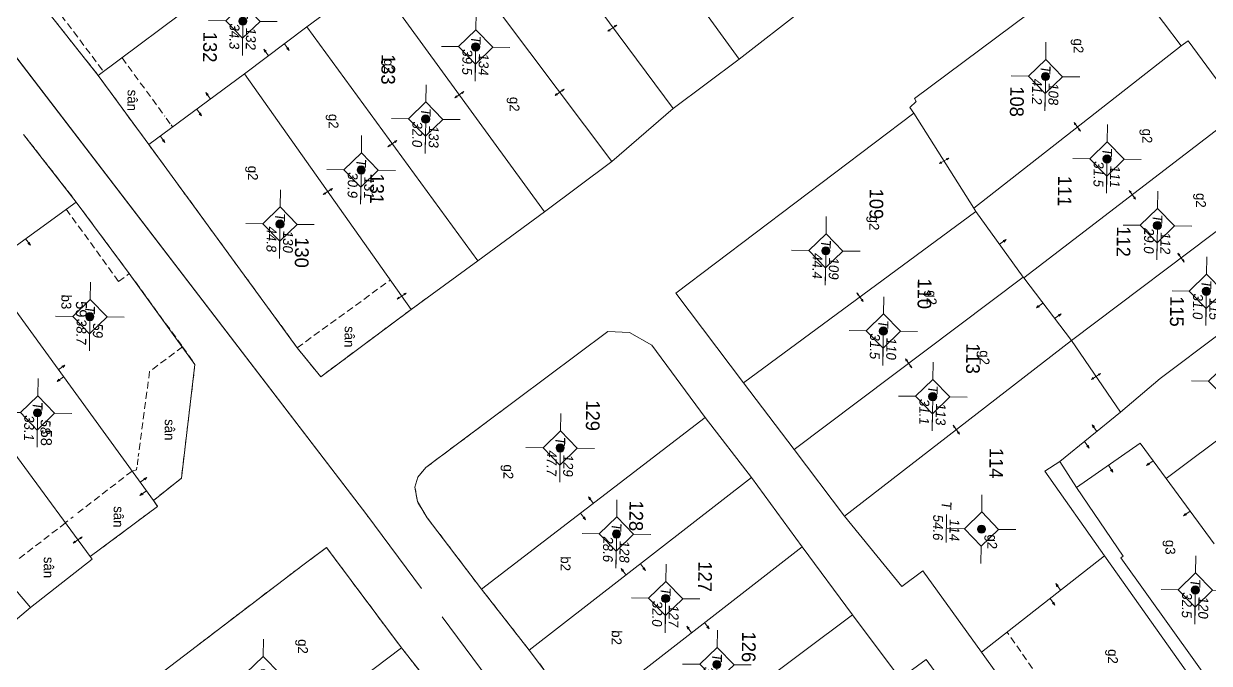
# Model space of a CAD drawing. Extents: x 601689 to 602595, y 1189742 to 1190763.
# Drawn here: x 602143.96 to 602187.18, y 1190243.26 to 1190266.57 of the extents above; entities that cross this region are included whole.
import ezdxf
from ezdxf.enums import TextEntityAlignment as Align

# ---------------------------------------------------------------- set-up
doc = ezdxf.new("R2010")
doc.units = 0
doc.header["$MEASUREMENT"] = 0
doc.linetypes.add('HIDDEN', pattern=[0.375, 0.25, -0.125])
for name, color, linetype in [('10', 250, 'Continuous'), ('11', 7, 'Continuous'), ('13', 7, 'Continuous'), ('14', 7, 'Continuous'), ('15', 7, 'Continuous'), ('16', 7, 'Continuous'), ('22', 7, 'Continuous'), ('53', 7, 'Continuous'), ('57', 7, 'Continuous')]:
    doc.layers.add(name, color=color, linetype=linetype)
doc.styles.add('TXT', font='vnshx.shx')

# ---------------------------------------------------------------- blocks, each defined once
blk = doc.blocks.new('NH3R')
at = {"layer": '16', "color": 7, "linetype": 'Continuous', "lineweight": 0}
for p, q in [((0, 0), (0.297, -0.005)), ((0.297, -0.005), (0.186, 0.031)), ((0.297, -0.005), (0.189, -0.033))]:
    blk.add_line(p, q, dxfattribs=at)
blk = doc.blocks.new('NH3')
at = {"layer": '16', "color": 7, "linetype": 'Continuous', "lineweight": 0}
for p, q in [((-0.199, -0.002), (-0.113, 0.021)), ((0.197, -0.012), (0.107, 0.015)), ((-0.199, -0.002), (0.197, -0.012)), ((-0.199, -0.002), (-0.116, -0.035)), ((0.197, -0.012), (0.104, -0.027))]:
    blk.add_line(p, q, dxfattribs=at)
blk = doc.blocks.new('*M978978978978')
at = {"layer": '13', "color": 3, "linetype": 'Continuous', "lineweight": 0}
blk.add_line((602582.612, 1189852.213), (602583.632, 1189852.213), dxfattribs=at)
at = {"layer": '13', "color": 3, "linetype": 'Continuous', "lineweight": 0, "style": 'TXT', "oblique": 7.6055}
for s, p in [('115', (602582.762, 1189852.513)), ('31.0', (602582.612, 1189851.913))]:
    blk.add_text(s, height=0.36, dxfattribs=at).set_placement(p, align=Align.MIDDLE_LEFT)
blk.add_text('T', height=0.36, dxfattribs=at).set_placement((602582.415, 1189852.213), align=Align.MIDDLE_RIGHT)
blk = doc.blocks.new('*M979979979979')
at = {"layer": '13', "color": 3, "linetype": 'Continuous', "lineweight": 0}
blk.add_line((602593.505, 1189851.971), (602594.525, 1189851.971), dxfattribs=at)
at = {"layer": '13', "color": 3, "linetype": 'Continuous', "lineweight": 0, "style": 'TXT', "oblique": 7.6055}
blk.add_text('T', height=0.36, dxfattribs=at).set_placement((602593.308, 1189851.971), align=Align.MIDDLE_RIGHT)
for s, p in [('120', (602593.655, 1189852.271)), ('32.5', (602593.505, 1189851.671))]:
    blk.add_text(s, height=0.36, dxfattribs=at).set_placement(p, align=Align.MIDDLE_LEFT)
blk = doc.blocks.new('*M982982982982')
at = {"layer": '13', "color": 3, "linetype": 'Continuous', "lineweight": 0}
blk.add_line((602580.242, 1189850.396), (602581.262, 1189850.396), dxfattribs=at)
at = {"layer": '13', "color": 3, "linetype": 'Continuous', "lineweight": 0, "style": 'TXT', "oblique": 7.6055}
for s, p in [('112', (602580.392, 1189850.696)), ('29.0', (602580.242, 1189850.096))]:
    blk.add_text(s, height=0.36, dxfattribs=at).set_placement(p, align=Align.MIDDLE_LEFT)
blk.add_text('T', height=0.36, dxfattribs=at).set_placement((602580.045, 1189850.396), align=Align.MIDDLE_RIGHT)
blk = doc.blocks.new('*M988988988988')
at = {"layer": '13', "color": 3, "linetype": 'Continuous', "lineweight": 0}
blk.add_line((602577.841, 1189848.524), (602578.861, 1189848.524), dxfattribs=at)
at = {"layer": '13', "color": 3, "linetype": 'Continuous', "lineweight": 0, "style": 'TXT', "oblique": 7.6055}
blk.add_text('T', height=0.36, dxfattribs=at).set_placement((602577.644, 1189848.524), align=Align.MIDDLE_RIGHT)
for s, p in [('111', (602577.991, 1189848.824)), ('31.5', (602577.841, 1189848.224))]:
    blk.add_text(s, height=0.36, dxfattribs=at).set_placement(p, align=Align.MIDDLE_LEFT)
blk = doc.blocks.new('*M993993993993')
at = {"layer": '13', "color": 3, "linetype": 'Continuous', "lineweight": 0}
blk.add_line((602574.869, 1189846.237), (602575.889, 1189846.237), dxfattribs=at)
at = {"layer": '13', "color": 3, "linetype": 'Continuous', "lineweight": 0, "style": 'TXT', "oblique": 7.6055}
for s, p in [('108', (602575.019, 1189846.537)), ('41.2', (602574.869, 1189845.937))]:
    blk.add_text(s, height=0.36, dxfattribs=at).set_placement(p, align=Align.MIDDLE_LEFT)
blk.add_text('T', height=0.36, dxfattribs=at).set_placement((602574.672, 1189846.237), align=Align.MIDDLE_RIGHT)
blk = doc.blocks.new('*M997997997997')
at = {"layer": '13', "color": 3, "linetype": 'Continuous', "lineweight": 0}
blk.add_line((602591.401, 1189844.144), (602592.421, 1189844.144), dxfattribs=at)
at = {"layer": '13', "color": 3, "linetype": 'Continuous', "lineweight": 0, "style": 'TXT', "oblique": 7.6055}
blk.add_text('T', height=0.36, dxfattribs=at).set_placement((602591.204, 1189844.144), align=Align.MIDDLE_RIGHT)
for s, p in [('114', (602591.551, 1189844.444)), ('54.6', (602591.401, 1189843.844))]:
    blk.add_text(s, height=0.36, dxfattribs=at).set_placement(p, align=Align.MIDDLE_LEFT)
blk = doc.blocks.new('*M1002100210021002')
at = {"layer": '13', "color": 3, "linetype": 'Continuous', "lineweight": 0}
blk.add_line((602586.596, 1189842.297), (602587.616, 1189842.297), dxfattribs=at)
at = {"layer": '13', "color": 3, "linetype": 'Continuous', "lineweight": 0, "style": 'TXT', "oblique": 7.6055}
for s, p in [('113', (602586.746, 1189842.597)), ('31.1', (602586.596, 1189841.997))]:
    blk.add_text(s, height=0.36, dxfattribs=at).set_placement(p, align=Align.MIDDLE_LEFT)
blk.add_text('T', height=0.36, dxfattribs=at).set_placement((602586.399, 1189842.297), align=Align.MIDDLE_RIGHT)
blk = doc.blocks.new('*M1006100610061006')
at = {"layer": '13', "color": 3, "linetype": 'Continuous', "lineweight": 0}
blk.add_line((602584.234, 1189840.46), (602585.254, 1189840.46), dxfattribs=at)
at = {"layer": '13', "color": 3, "linetype": 'Continuous', "lineweight": 0, "style": 'TXT', "oblique": 7.6055}
for s, p in [('110', (602584.384, 1189840.76)), ('31.5', (602584.234, 1189840.16))]:
    blk.add_text(s, height=0.36, dxfattribs=at).set_placement(p, align=Align.MIDDLE_LEFT)
blk.add_text('T', height=0.36, dxfattribs=at).set_placement((602584.037, 1189840.46), align=Align.MIDDLE_RIGHT)
blk = doc.blocks.new('*M1012101210121012')
at = {"layer": '13', "color": 3, "linetype": 'Continuous', "lineweight": 0}
blk.add_line((602581.34, 1189838.322), (602582.36, 1189838.322), dxfattribs=at)
at = {"layer": '13', "color": 3, "linetype": 'Continuous', "lineweight": 0, "style": 'TXT', "oblique": 7.6055}
for s, p in [('109', (602581.49, 1189838.622)), ('44.4', (602581.34, 1189838.022))]:
    blk.add_text(s, height=0.36, dxfattribs=at).set_placement(p, align=Align.MIDDLE_LEFT)
blk.add_text('T', height=0.36, dxfattribs=at).set_placement((602581.143, 1189838.322), align=Align.MIDDLE_RIGHT)
blk = doc.blocks.new('*M1021102110211021')
at = {"layer": '13', "color": 3, "linetype": 'Continuous', "lineweight": 0}
blk.add_line((602596.475, 1189834.57), (602597.495, 1189834.57), dxfattribs=at)
at = {"layer": '13', "color": 3, "linetype": 'Continuous', "lineweight": 0, "style": 'TXT', "oblique": 7.6055}
for s, p in [('126', (602596.625, 1189834.87)), ('30.5', (602596.475, 1189834.27))]:
    blk.add_text(s, height=0.36, dxfattribs=at).set_placement(p, align=Align.MIDDLE_LEFT)
blk.add_text('T', height=0.36, dxfattribs=at).set_placement((602596.278, 1189834.57), align=Align.MIDDLE_RIGHT)
blk = doc.blocks.new('*M1026102610261026')
at = {"layer": '13', "color": 3, "linetype": 'Continuous', "lineweight": 0}
blk.add_line((602594.096, 1189832.668), (602595.116, 1189832.668), dxfattribs=at)
at = {"layer": '13', "color": 3, "linetype": 'Continuous', "lineweight": 0, "style": 'TXT', "oblique": 7.6055}
for s, p in [('127', (602594.246, 1189832.968)), ('32.0', (602594.096, 1189832.368))]:
    blk.add_text(s, height=0.36, dxfattribs=at).set_placement(p, align=Align.MIDDLE_LEFT)
blk.add_text('T', height=0.36, dxfattribs=at).set_placement((602593.899, 1189832.668), align=Align.MIDDLE_RIGHT)
blk = doc.blocks.new('*M1030103010301030')
at = {"layer": '13', "color": 3, "linetype": 'Continuous', "lineweight": 0}
blk.add_line((602591.773, 1189830.841), (602592.793, 1189830.841), dxfattribs=at)
at = {"layer": '13', "color": 3, "linetype": 'Continuous', "lineweight": 0, "style": 'TXT', "oblique": 7.6055}
for s, p in [('128', (602591.923, 1189831.141)), ('28.6', (602591.773, 1189830.541))]:
    blk.add_text(s, height=0.36, dxfattribs=at).set_placement(p, align=Align.MIDDLE_LEFT)
blk.add_text('T', height=0.36, dxfattribs=at).set_placement((602591.576, 1189830.841), align=Align.MIDDLE_RIGHT)
blk = doc.blocks.new('*M1034103410341034')
at = {"layer": '13', "color": 3, "linetype": 'Continuous', "lineweight": 0}
blk.add_line((602588.665, 1189828.744), (602589.685, 1189828.744), dxfattribs=at)
at = {"layer": '13', "color": 3, "linetype": 'Continuous', "lineweight": 0, "style": 'TXT', "oblique": 7.6055}
for s, p in [('129', (602588.815, 1189829.044)), ('47.7', (602588.665, 1189828.444))]:
    blk.add_text(s, height=0.36, dxfattribs=at).set_placement(p, align=Align.MIDDLE_LEFT)
blk.add_text('T', height=0.36, dxfattribs=at).set_placement((602588.468, 1189828.744), align=Align.MIDDLE_RIGHT)
blk = doc.blocks.new('*M1040104010401040')
at = {"layer": '13', "color": 3, "linetype": 'Continuous', "lineweight": 0}
blk.add_line((602574.092, 1189825.452), (602575.112, 1189825.452), dxfattribs=at)
at = {"layer": '13', "color": 3, "linetype": 'Continuous', "lineweight": 0, "style": 'TXT', "oblique": 7.6055}
for s, p in [('134', (602574.242, 1189825.752)), ('39.5', (602574.092, 1189825.152))]:
    blk.add_text(s, height=0.36, dxfattribs=at).set_placement(p, align=Align.MIDDLE_LEFT)
blk.add_text('T', height=0.36, dxfattribs=at).set_placement((602573.895, 1189825.452), align=Align.MIDDLE_RIGHT)
blk = doc.blocks.new('*M1044104410441044')
at = {"layer": '13', "color": 3, "linetype": 'Continuous', "lineweight": 0}
blk.add_line((602576.751, 1189823.669), (602577.771, 1189823.669), dxfattribs=at)
at = {"layer": '13', "color": 3, "linetype": 'Continuous', "lineweight": 0, "style": 'TXT', "oblique": 7.6055}
for s, p in [('133', (602576.901, 1189823.969)), ('32.0', (602576.751, 1189823.369))]:
    blk.add_text(s, height=0.36, dxfattribs=at).set_placement(p, align=Align.MIDDLE_LEFT)
blk.add_text('T', height=0.36, dxfattribs=at).set_placement((602576.554, 1189823.669), align=Align.MIDDLE_RIGHT)
blk = doc.blocks.new('*M1047104710471047')
at = {"layer": '13', "color": 3, "linetype": 'Continuous', "lineweight": 0}
blk.add_line((602578.638, 1189821.341), (602579.658, 1189821.341), dxfattribs=at)
at = {"layer": '13', "color": 3, "linetype": 'Continuous', "lineweight": 0, "style": 'TXT', "oblique": 7.6055}
for s, p in [('131', (602578.788, 1189821.641)), ('30.9', (602578.638, 1189821.041))]:
    blk.add_text(s, height=0.36, dxfattribs=at).set_placement(p, align=Align.MIDDLE_LEFT)
blk.add_text('T', height=0.36, dxfattribs=at).set_placement((602578.441, 1189821.341), align=Align.MIDDLE_RIGHT)
blk = doc.blocks.new('*M1051105110511051')
at = {"layer": '13', "color": 3, "linetype": 'Continuous', "lineweight": 0}
blk.add_line((602580.655, 1189818.413), (602581.675, 1189818.413), dxfattribs=at)
at = {"layer": '13', "color": 3, "linetype": 'Continuous', "lineweight": 0, "style": 'TXT', "oblique": 7.6055}
for s, p in [('130', (602580.805, 1189818.713)), ('44.8', (602580.655, 1189818.113))]:
    blk.add_text(s, height=0.36, dxfattribs=at).set_placement(p, align=Align.MIDDLE_LEFT)
blk.add_text('T', height=0.36, dxfattribs=at).set_placement((602580.458, 1189818.413), align=Align.MIDDLE_RIGHT)
blk = doc.blocks.new('*M1054105410541054')
at = {"layer": '13', "color": 3, "linetype": 'Continuous', "lineweight": 0}
blk.add_line((602573.277, 1189816.952), (602574.297, 1189816.952), dxfattribs=at)
at = {"layer": '13', "color": 3, "linetype": 'Continuous', "lineweight": 0, "style": 'TXT', "oblique": 7.6055}
blk.add_text('T', height=0.36, dxfattribs=at).set_placement((602573.08, 1189816.952), align=Align.MIDDLE_RIGHT)
for s, p in [('132', (602573.427, 1189817.252)), ('34.3', (602573.277, 1189816.652))]:
    blk.add_text(s, height=0.36, dxfattribs=at).set_placement(p, align=Align.MIDDLE_LEFT)
blk = doc.blocks.new('CENTRD')
at = {"layer": '11', "linetype": 'Continuous', "lineweight": 0}
h = blk.add_hatch(color=2, dxfattribs=at)
edge = h.paths.add_edge_path()
edge.add_arc((0, 0), 0.15, 0, 360)
at = {"layer": '11', "color": 2, "linetype": 'Continuous', "lineweight": 0}
for p, q in [((0, 1.25), (0, 0.625)), ((0, 0.625), (-0.625, 0)), ((0.625, 0), (0, 0.625)), ((-0.625, 0), (-1.25, 0)), ((-0.625, 0), (0, -0.625)), ((0, -0.625), (0.625, 0)), ((1.25, 0), (0.625, 0)), ((0, -0.625), (0, -1.25))]:
    blk.add_line(p, q, dxfattribs=at)
blk.add_circle((0, 0), 0.15, dxfattribs=at)
blk = doc.blocks.new('*M1734173417341734')
at = {"layer": '13', "color": 3, "linetype": 'Continuous', "lineweight": 0}
blk.add_line((602584.127, 1189811.531), (602585.147, 1189811.531), dxfattribs=at)
at = {"layer": '13', "color": 3, "linetype": 'Continuous', "lineweight": 0, "style": 'TXT', "oblique": 7.6055}
for s, p in [('59', (602584.277, 1189811.831)), ('38.7', (602584.127, 1189811.231))]:
    blk.add_text(s, height=0.36, dxfattribs=at).set_placement(p, align=Align.MIDDLE_LEFT)
blk.add_text('T', height=0.36, dxfattribs=at).set_placement((602583.93, 1189811.531), align=Align.MIDDLE_RIGHT)
blk = doc.blocks.new('*M1737173717371737')
at = {"layer": '13', "color": 3, "linetype": 'Continuous', "lineweight": 0}
blk.add_line((602587.663, 1189809.674), (602588.683, 1189809.674), dxfattribs=at)
at = {"layer": '13', "color": 3, "linetype": 'Continuous', "lineweight": 0, "style": 'TXT', "oblique": 7.6055}
for s, p in [('58', (602587.813, 1189809.974)), ('33.1', (602587.663, 1189809.374))]:
    blk.add_text(s, height=0.36, dxfattribs=at).set_placement(p, align=Align.MIDDLE_LEFT)
blk.add_text('T', height=0.36, dxfattribs=at).set_placement((602587.466, 1189809.674), align=Align.MIDDLE_RIGHT)

msp = doc.modelspace()

# ---------------------------------------------------------------- linework, layer by layer
at = {"layer": '10', "color": 7, "linetype": 'Continuous', "lineweight": 0}
for p, q in [((602159.604, 1190274.331), (602167.635, 1190263.48)), ((602163.169, 1190274.732), (602170.05, 1190265.277)), ((602146.681, 1190264.678), (602155.501, 1190271.277)), ((602154.285, 1190266.453), (602156.721, 1190268.26)), ((602156.721, 1190268.26), (602162.953, 1190259.714)), ((602144.842, 1190267.003), (602146.681, 1190264.678)), ((602172.395, 1190267.094), (602170.05, 1190265.277)), ((602152.012, 1190264.744), (602154.285, 1190266.453)), ((602154.285, 1190266.453), (602160.519, 1190257.927)), ((602186.158, 1190265.765), (602178.596, 1190259.84)), ((602170.05, 1190265.277), (602167.635, 1190263.48)), ((602148.526, 1190262.162), (602146.681, 1190264.678)), ((602152.012, 1190264.744), (602148.526, 1190262.162)), ((602158.084, 1190256.15), (602152.012, 1190264.744)), ((602167.635, 1190263.48), (602165.399, 1190261.54)), ((602176.414, 1190263.31), (602178.596, 1190259.84)), ((602188.315, 1190263.356), (602180.421, 1190257.304)), ((602143.961, 1190262.535), (602145.878, 1190260.068)), ((602165.399, 1190261.54), (602162.953, 1190259.714)), ((602190.164, 1190261.061), (602182.16, 1190255.02)), ((602145.878, 1190260.068), (602142.544, 1190257.654)), ((602162.953, 1190259.714), (602160.519, 1190257.927)), ((602178.674, 1190259.719), (602170.199, 1190253.484)), ((602178.596, 1190259.84), (602178.674, 1190259.719)), ((602178.674, 1190259.719), (602180.401, 1190257.324)), ((602160.519, 1190257.927), (602158.084, 1190256.15)), ((602142.544, 1190257.654), (602148.698, 1190249.189)), ((602180.401, 1190257.324), (602172.045, 1190251.049)), ((602180.421, 1190257.304), (602180.401, 1190257.324)), ((602180.421, 1190257.304), (602182.16, 1190255.02)), ((602193.836, 1190256.17), (602185.612, 1190249.993)), ((602146.39, 1190247.15), (602140.088, 1190255.697)), ((602173.882, 1190248.614), (602182.16, 1190255.02)), ((602182.16, 1190255.02), (602183.944, 1190252.405)), ((602172.045, 1190251.049), (602170.199, 1190253.484)), ((602183.944, 1190252.405), (602181.729, 1190250.616)), ((602168.811, 1190252.213), (602160.654, 1190245.955)), ((602168.811, 1190252.213), (602170.491, 1190250.03)), ((602173.882, 1190248.614), (602172.045, 1190251.049)), ((602182.346, 1190249.667), (602181.729, 1190250.616)), ((602170.491, 1190250.03), (602162.394, 1190243.731)), ((602170.491, 1190250.03), (602172.337, 1190247.504)), ((602187.359, 1190247.608), (602185.612, 1190249.993)), ((602172.337, 1190247.504), (602164.28, 1190241.235)), ((602172.337, 1190247.504), (602174.182, 1190245.019)), ((602183.362, 1190247.173), (602178.884, 1190243.665)), ((602162.394, 1190243.731), (602160.654, 1190245.955)), ((602144.205, 1190245.29), (602141.868, 1190243.322)), ((602174.182, 1190245.019), (602165.999, 1190238.921)), ((602174.182, 1190245.019), (602175.911, 1190242.695)), ((602157.735, 1190243.815), (602150.399, 1190238.315)), ((602157.735, 1190243.815), (602159.554, 1190241.519)), ((602164.28, 1190241.235), (602162.394, 1190243.731))]:
    msp.add_line(p, q, dxfattribs=at)
for points in [[(602157.451, 1190272.7), (602161.421, 1190266.846), (602165.399, 1190261.54)], [(602176.414, 1190263.31), (602176.266, 1190263.512), (602176.499, 1190263.729), (602176.441, 1190263.839), (602183.584, 1190269.171), (602186.158, 1190265.765)], [(602186.158, 1190265.765), (602186.41, 1190265.943), (602188.315, 1190263.356)], [(602170.199, 1190253.484), (602167.733, 1190256.748), (602176.414, 1190263.31)], [(602158.084, 1190256.15), (602154.79, 1190253.696), (602153.935, 1190254.757), (602148.526, 1190262.162)], [(602148.698, 1190249.189), (602149.71, 1190250.005), (602150.206, 1190254.148), (602147.812, 1190257.461), (602145.878, 1190260.068)], [(602191.989, 1190258.596), (602185.391, 1190253.636), (602183.944, 1190252.405)], [(602160.654, 1190245.955), (602158.67, 1190248.562), (602158.318, 1190249.147), (602158.226, 1190249.678), (602158.33, 1190250.037), (602158.625, 1190250.393), (602165.254, 1190255.352), (602166.044, 1190255.311), (602166.867, 1190254.85), (602168.811, 1190252.213)], [(602144.205, 1190245.29), (602143.132, 1190246.565), (602138.269, 1190252.932), (602137.845, 1190252.638), (602137.198, 1190253.517)], [(602185.612, 1190249.993), (602184.669, 1190251.276), (602182.346, 1190249.667)], [(602181.729, 1190250.616), (602181.185, 1190250.253), (602183.362, 1190247.173)], [(602191.01, 1190242.629), (602188.456, 1190240.823), (602183.961, 1190247.105), (602184.042, 1190247.164), (602182.346, 1190249.667)], [(602148.698, 1190249.189), (602148.846, 1190248.976), (602146.39, 1190247.15)], [(602173.882, 1190248.614), (602175.976, 1190246.054), (602176.745, 1190246.624), (602178.884, 1190243.665)], [(602144.205, 1190245.29), (602146.459, 1190247.05), (602146.39, 1190247.15)], [(602150.399, 1190238.315), (602147.638, 1190241.873), (602154.136, 1190246.834), (602155.006, 1190247.472), (602157.735, 1190243.815)], [(602183.362, 1190247.173), (602189.003, 1190239.215), (602184.408, 1190235.949), (602178.884, 1190243.665)], [(602178.706, 1190240.857), (602176.861, 1190243.392), (602175.911, 1190242.695)]]:
    msp.add_lwpolyline(points, dxfattribs=at)
at = {"layer": '14', "color": 6, "linetype": 'HIDDEN', "lineweight": 0}
for p, q in [((602145.105, 1190267.179), (602146.873, 1190264.825)), ((602147.549, 1190265.325), (602149.11, 1190263.194)), ((602149.159, 1190263.123), (602149.306, 1190262.921)), ((602149.336, 1190262.881), (602149.395, 1190262.8)), ((602145.514, 1190259.803), (602147.418, 1190257.177)), ((602147.418, 1190257.177), (602147.812, 1190257.461)), ((602153.935, 1190254.757), (602157.309, 1190257.211)), ((602147.913, 1190250.26), (602145.871, 1190248.688)), ((602145.578, 1190248.452), (602145.487, 1190248.383)), ((602145.77, 1190248.599), (602145.679, 1190248.53)), ((602145.487, 1190248.373), (602143.132, 1190246.565))]:
    msp.add_line(p, q, dxfattribs=at)
for points in [[(602149.755, 1190254.795), (602148.553, 1190253.891), (602148.14, 1190250.787)], [(602148.139, 1190250.707), (602148.117, 1190250.577), (602148.106, 1190250.487)], [(602148.085, 1190250.398), (602148.074, 1190250.308), (602147.913, 1190250.26), (602147.833, 1190250.2)], [(602188.327, 1190240.135), (602184.601, 1190237.536), (602179.815, 1190244.392)]]:
    msp.add_lwpolyline(points, dxfattribs=at)
at = {"layer": '22', "color": 7, "linetype": 'HIDDEN', "lineweight": 0}
for p, q in [((602148.526, 1190262.162), (602146.681, 1190264.678)), ((602143.961, 1190262.535), (602145.878, 1190260.068)), ((602147.812, 1190257.461), (602145.878, 1190260.068)), ((602147.812, 1190257.461), (602149.755, 1190254.795)), ((602149.755, 1190254.795), (602150.206, 1190254.148)), ((602150.206, 1190254.148), (602149.71, 1190250.005)), ((602149.71, 1190250.005), (602148.698, 1190249.189)), ((602148.846, 1190248.976), (602146.875, 1190247.504)), ((602148.698, 1190249.189), (602148.846, 1190248.976)), ((602154.136, 1190246.834), (602155.006, 1190247.472)), ((602155.006, 1190247.472), (602157.735, 1190243.815)), ((602150.236, 1190243.858), (602154.136, 1190246.834)), ((602157.735, 1190243.815), (602159.554, 1190241.519))]:
    msp.add_line(p, q, dxfattribs=at)
for points in [[(602141.67, 1190271.226), (602144.842, 1190267.003), (602146.681, 1190264.678)], [(602158.61, 1190256.534), (602158.084, 1190256.15), (602154.79, 1190253.696), (602153.935, 1190254.757), (602148.526, 1190262.162)], [(602174.712, 1190228.191), (602174.327, 1190227.896), (602171.458, 1190231.625), (602169.622, 1190234.021), (602167.796, 1190236.526), (602165.999, 1190238.921), (602164.28, 1190241.235), (602162.394, 1190243.731), (602160.654, 1190245.955), (602158.67, 1190248.562), (602158.318, 1190249.147), (602158.226, 1190249.678), (602158.33, 1190250.037), (602158.625, 1190250.393), (602161.647, 1190252.651)]]:
    msp.add_lwpolyline(points, dxfattribs=at)
at = {"layer": '57', "color": 172, "linetype": 'Continuous', "lineweight": 0}
for p, q in [((602142.855, 1190266.43), (602156.471, 1190248.662)), ((602156.511, 1190248.602), (602156.471, 1190248.662)), ((602158.465, 1190245.984), (602156.471, 1190248.662)), ((602173.4, 1190225.869), (602159.221, 1190244.954))]:
    msp.add_line(p, q, dxfattribs=at)
msp.add_lwpolyline([(602131.056, 1190281.882), (602140.068, 1190270.338), (602143.513, 1190265.571), (602156.471, 1190248.662)], dxfattribs=at)

# ---------------------------------------------------------------- block references
at = {"layer": '11', "color": 2, "linetype": 'Continuous', "lineweight": 0, "rotation": 269.1680420500809}
for p in [(602151.953, 1190266.662), (602160.44, 1190265.724), (602181.212, 1190264.645), (602158.619, 1190263.091), (602183.455, 1190261.64), (602156.264, 1190261.238), (602153.307, 1190259.264), (602185.292, 1190259.212), (602173.204, 1190258.29), (602187.075, 1190256.816), (602146.375, 1190255.892), (602175.299, 1190255.365), (602187.784, 1190253.531), (602177.102, 1190252.977), (602144.467, 1190252.383), (602163.52, 1190251.105), (602178.879, 1190248.145), (602165.572, 1190247.967), (602186.675, 1190245.928), (602167.365, 1190245.617), (602152.687, 1190242.88), (602169.232, 1190243.211)]:
    msp.add_blockref('CENTRD', p, dxfattribs=at)
at = {"layer": '13', "color": 3, "linetype": 'Continuous', "lineweight": 0, "rotation": 269.1680420500809}
for name, p in [('*M1054105410541054', (-578790.27, 1810052.359)), ('*M1040104010401040', (-578790.27, 1810052.359)), ('*M993993993993', (-578790.27, 1810052.359)), ('*M1044104410441044', (-578790.27, 1810052.359)), ('*M988988988988', (-578790.27, 1810052.359)), ('*M1047104710471047', (-578790.27, 1810052.359)), ('*M1051105110511051', (-578790.27, 1810052.359)), ('*M982982982982', (-578790.27, 1810052.359)), ('*M1012101210121012', (-578790.27, 1810052.359)), ('*M978978978978', (-578790.27, 1810052.359)), ('*M1734173417341734', (-578790.27, 1810052.359)), ('*M1006100610061006', (-578790.27, 1810052.359)), ('*M1002100210021002', (-578790.27, 1810052.359)), ('*M1737173717371737', (-578790.27, 1810052.359)), ('*M1034103410341034', (-578790.27, 1810052.359)), ('*M997997997997', (-578791.547, 1810052.971)), ('*M1030103010301030', (-578790.27, 1810052.359)), ('*M979979979979', (-578790.27, 1810052.359)), ('*M1026102610261026', (-578790.27, 1810052.359)), ('*M1021102110211021', (-578790.27, 1810052.359))]:
    msp.add_blockref(name, p, dxfattribs=at)
at = {"layer": '16', "color": 7, "linetype": 'Continuous', "lineweight": 0}
for name, p, rotation in [('NH3', (602165.416, 1190266.411), 36.04701105625038), ('NH3R', (602152.891, 1190265.402), 126.5697957292654), ('NH3R', (602150.77, 1190263.821), 126.5697957292654), ('NH3', (602159.842, 1190263.986), 36.10304001902515), ('NH3', (602163.494, 1190264.076), 36.04701105625038), ('NH3', (602182.377, 1190262.808), 308.0906920597668), ('NH3', (602157.407, 1190262.191), 216.1695279189824), ('NH3', (602177.51, 1190261.575), 32.16450626079607), ('NH3', (602155.053, 1190260.443), 215.243690096868), ('NH3', (602184.372, 1190260.33), 127.4822543964742), ('NH3R', (602144.029, 1190258.733), 307.4448360359383), ('NH3R', (602179.538, 1190258.527), 35.81750528870907), ('NH3', (602157.741, 1190256.635), 215.243690096868), ('NH3R', (602181.119, 1190256.385), 217.2825756414374), ('NH3R', (602181.541, 1190255.828), 35.81750528870907), ('NH3R', (602145.224, 1190253.957), 35.98831403084522), ('NH3R', (602182.63, 1190251.343), 306.0279612088777), ('NH3R', (602183.507, 1190250.471), 304.7100930187602), ('NH3R', (602148.208, 1190249.856), 35.98831403084522), ('NH3R', (602186.485, 1190248.801), 216.2363895451161), ('NH3R', (602181.382, 1190245.621), 306.0279612088777)]:
    msp.add_blockref(name, p, dxfattribs=dict(at, rotation=rotation))
for name, p, xscale, yscale, rotation in [('NH3R', (602153.467, 1190265.834), 0.9999981045027896, 0.9999981045027896, 306.5322825470557), ('NH3R', (602150.274, 1190263.448), 0.9999981045027896, 0.9999981045027896, 306.5322825470557), ('NH3R', (602148.941, 1190262.477), 0.9999981045027896, 0.9999981045027896, 306.5322825470557), ('NH3', (602186.161, 1190258.046), 1.000001666032698, 1.000001666032698, 307.0448041226674), ('NH3', (602174.441, 1190256.597), 0.9999973533741084, 0.9999973533741084, 126.332174010562), ('NH3', (602176.228, 1190254.191), 0.9999985208060144, 0.9999985208060144, 306.9031148315945), ('NH3R', (602145.42, 1190253.694), 1.000001501775769, 1.000001501775769, 216.6366061156247), ('NH3', (602183.052, 1190253.718), 0.9999981681241076, 0.9999981681241076, 34.30685760870604), ('NH3', (602177.955, 1190251.768), 0.9999978945784316, 0.9999978945784316, 127.7948075908854), ('NH3R', (602183.085, 1190251.708), 0.9999981019982692, 0.9999981019982692, 125.8172912302221), ('NH3R', (602185.14, 1190250.639), 0.999997665268384, 0.999997665268384, 216.3030384282054), ('NH3R', (602148.443, 1190249.542), 1.000001501775769, 1.000001501775769, 216.6366061156247), ('NH3R', (602164.728, 1190249.089), 0.9999972683287728, 0.9999972683287728, 127.5010463275911), ('NH3R', (602164.263, 1190248.726), 1.000001238606844, 1.000001238606844, 307.8906854267853), ('NH3', (602145.929, 1190247.757), 1.000001191866785, 1.000001191866785, 36.40703945535385), ('NH3R', (602165.922, 1190246.472), 1.000001238606844, 1.000001238606844, 127.8906854267853), ('NH3R', (602166.447, 1190246.876), 1.000001238606844, 1.000001238606844, 307.8906854267853), ('NH3R', (602181.755, 1190245.915), 0.9999981019982692, 0.9999981019982692, 125.8172912302221), ('NH3R', (602168.313, 1190244.369), 1.000001238606844, 1.000001238606844, 127.8906854267853), ('NH3R', (602168.779, 1190244.744), 1.000001238606844, 1.000001238606844, 307.8906854267853)]:
    msp.add_blockref(name, p, dxfattribs=dict(at, xscale=xscale, yscale=yscale, rotation=rotation))

# ---------------------------------------------------------------- texts
at = {"layer": '15', "color": 7, "linetype": 'Continuous', "lineweight": 0, "style": 'TXT'}
for s, p in [('g2', (602182.237, 1190265.762)), ('g2', (602157.096, 1190265.017)), ('s%%169n', (602147.748, 1190263.778)), ('g2', (602161.677, 1190263.635)), ('g2', (602155.079, 1190263.015)), ('g2', (602184.742, 1190262.479)), ('g2', (602152.142, 1190261.125)), ('g2', (602186.7, 1190260.131)), ('g2', (602174.789, 1190259.305)), ('b3', (602145.338, 1190256.428)), ('g2', (602176.882, 1190256.585)), ('s%%169n', (602155.661, 1190255.158)), ('g2', (602178.811, 1190254.399)), ('s%%169n', (602149.104, 1190251.768)), ('g2', (602161.454, 1190250.237)), ('s%%169n', (602147.241, 1190248.594)), ('g2', (602179.09, 1190247.685)), ('g3', (602185.587, 1190247.486)), ('s%%169n', (602144.694, 1190246.749)), ('b2', (602163.537, 1190246.888)), ('g2', (602153.966, 1190243.87)), ('b2', (602165.4, 1190244.193)), ('g2', (602183.492, 1190243.505))]:
    msp.add_text(s, height=0.36, rotation=269.2144, dxfattribs=at).set_placement(p, align=Align.CENTER)
at = {"layer": '53', "color": 200, "linetype": 'Continuous', "lineweight": 0, "style": 'TXT'}
for s, height, p in [('132', 0.5, (602150.763, 1190266.272)), ('133', 0.5, (602157.262, 1190265.462)), ('108', 0.5, (602180.178, 1190264.288)), ('131', 0.5, (602156.852, 1190261.108)), ('111', 0.5, (602181.922, 1190261.024)), ('109', 0.5, (602175.056, 1190260.558)), ('112', 0.5, (602184.067, 1190259.184)), ('130', 0.5, (602154.11, 1190258.785)), ('110', 0.5, (602176.81, 1190257.284)), ('59', 0.4, (602146.068, 1190256.456)), ('115', 0.5, (602186.012, 1190256.638)), ('113', 0.5, (602178.578, 1190254.92)), ('129', 0.5, (602164.72, 1190252.84)), ('58', 0.4, (602144.794, 1190251.773)), ('114', 0.5, (602179.426, 1190251.108)), ('128', 0.5, (602166.3, 1190249.187)), ('127', 0.5, (602168.809, 1190246.973)), ('126', 0.5, (602170.404, 1190244.411))]:
    msp.add_text(s, height=height, rotation=269.2144, dxfattribs=at).set_placement(p, align=Align.MIDDLE_LEFT)

doc.saveas('drawing.dxf')
